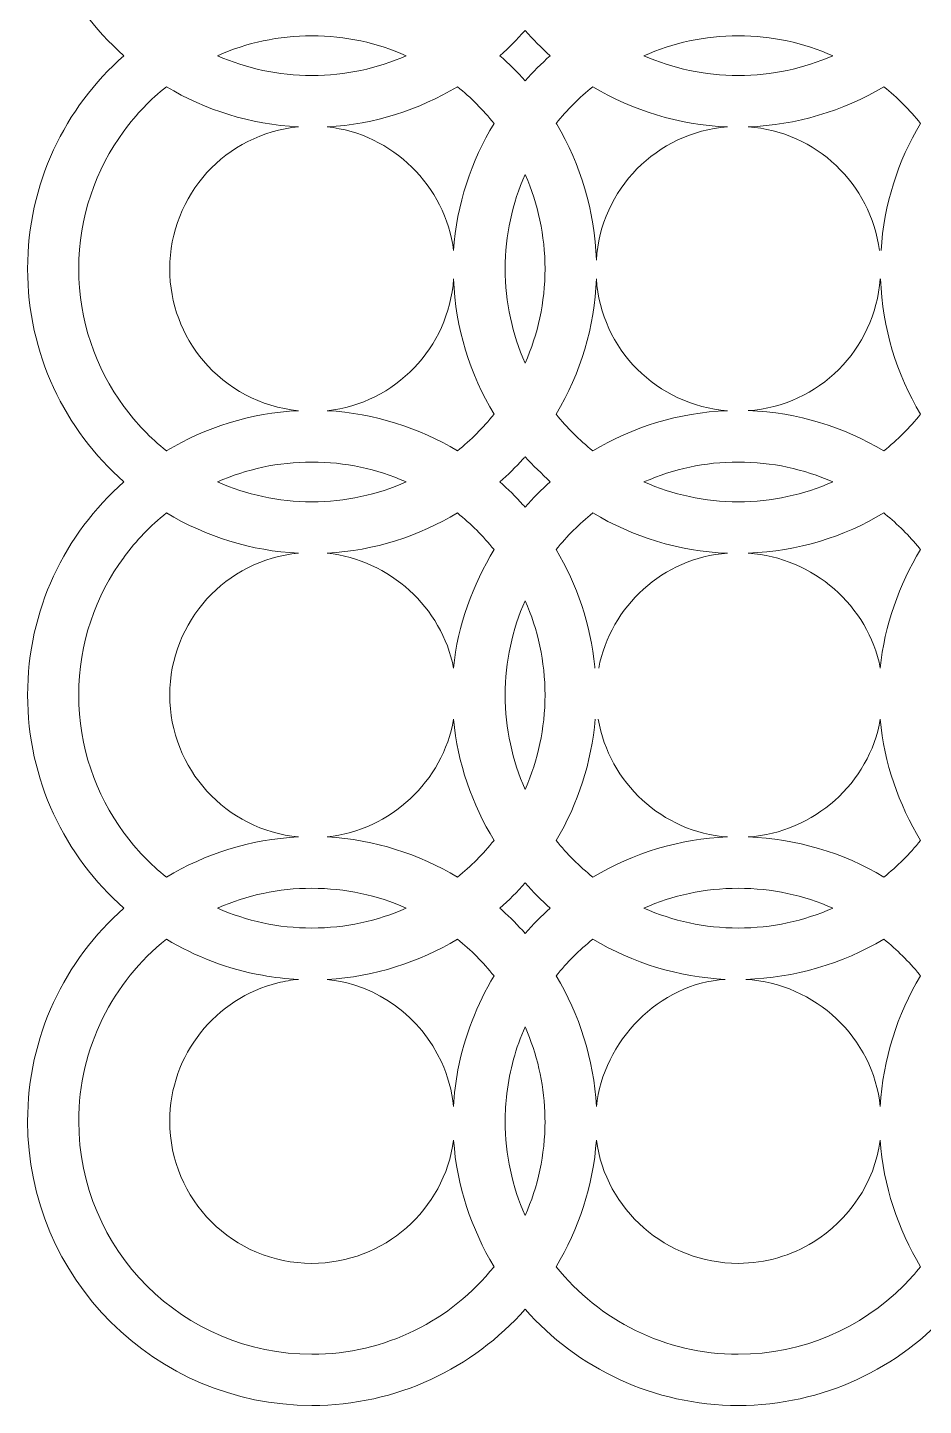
# Model space of a CAD drawing. Header units: centimetres. Extents: x -52 to 52, y -40 to 40.
# Drawn here: x 2.09 to 33.6, y -40 to 8.49 of the extents above; entities that cross this region are included whole.
import ezdxf

# ---------------------------------------------------------------- set-up
doc = ezdxf.new("R2010")
doc.units = ezdxf.units.CM
doc.header["$MEASUREMENT"] = 0
doc.layers.add('layer 1', color=7, linetype='Continuous')

msp = doc.modelspace()

# ---------------------------------------------------------------- linework, layer by layer
at = {"layer": 'layer 1', "color": 177, "lineweight": 9}
for points, knots in [([(5.47965, 7.4999), (5.47965, 7.4999), (5.47954, 7.5), (5.47954, 7.5), (5.47954, 7.5), (5.47954, 7.5), (5.47952, 7.50002), (5.47952, 7.50002), (5.47952, 7.50002), (3.40316, 9.33253), (2.09334, 12.01361), (2.09334, 15), (2.09334, 15), (2.09334, 17.98637), (3.40314, 20.66749), (5.4795, 22.50002), (5.4795, 22.50002), (5.4795, 22.50002), (5.4795, 22.50002), (5.4795, 22.50002), (5.4795, 22.50002), (3.40314, 24.33252), (2.09334, 27.01362), (2.09334, 30), (2.09334, 30), (2.09334, 35.52191), (6.57141, 40), (12.09334, 40), (12.09334, 40), (15.0798, 40), (17.7608, 38.69022), (19.59331, 36.61379), (19.59331, 36.61379), (21.42583, 38.69018), (24.10693, 40), (27.09334, 40), (27.09334, 40), (30.07974, 40), (32.7608, 38.69015), (34.59331, 36.61378), (34.59331, 36.61378), (36.42584, 38.69017), (39.10694, 40), (42.09334, 40), (42.09334, 40), (47.61527, 40), (52.09334, 35.52191), (52.09334, 30), (52.09334, 30), (52.09334, 27.0136), (50.78342, 24.33263), (48.70705, 22.50011), (48.70705, 22.50011), (50.78348, 20.66758), (52.09334, 17.98644), (52.09334, 15), (52.09334, 15), (52.09334, 12.0136), (50.78351, 9.33253), (48.70713, 7.50002), (48.70713, 7.50002), (50.78353, 5.66749), (52.09334, 2.98639), (52.09334, 0), (52.09334, 0), (52.09334, -2.98645), (50.78357, -5.66906), (48.70713, -7.50157), (48.70713, -7.50157), (50.78352, -9.3341), (52.09334, -12.0136), (52.09334, -15), (52.09334, -15), (52.09334, -17.98639), (50.78349, -20.66746), (48.70712, -22.49997), (48.70712, -22.49997), (50.78351, -24.33252), (52.09334, -27.01361), (52.09334, -30), (52.09334, -30), (52.09334, -35.52191), (47.61527, -40), (42.09334, -40), (42.09334, -40), (39.10693, -40), (36.42582, -38.69018), (34.5933, -36.61379), (34.5933, -36.61379), (32.76079, -38.69023), (30.0798, -40), (27.09334, -40), (27.09334, -40), (24.10693, -40), (21.42586, -38.69019), (19.59334, -36.6138), (19.59334, -36.6138), (17.76082, -38.69017), (15.07973, -40), (12.09334, -40), (12.09334, -40), (6.57141, -40), (2.09334, -35.52191), (2.09334, -30), (2.09334, -30), (2.09334, -27.01361), (3.40317, -24.33253), (5.47954, -22.50001), (5.47954, -22.50001), (5.47954, -22.50001), (5.47951, -22.49998), (5.47951, -22.49998), (5.47951, -22.49998), (3.40316, -20.66748), (2.09334, -17.98638), (2.09334, -15), (2.09334, -15), (2.09334, -12.01362), (3.40315, -9.3325), (5.47951, -7.49998), (5.47951, -7.49998), (5.47951, -7.49998), (5.47954, -7.49995), (5.47954, -7.49995)], [0, 0, 0, 0, 0.03125, 0.03125, 0.03125, 0.03125, 0.0625, 0.0625, 0.0625, 0.0625, 0.09375, 0.09375, 0.09375, 0.09375, 0.125, 0.125, 0.125, 0.125, 0.15625, 0.15625, 0.15625, 0.15625, 0.1875, 0.1875, 0.1875, 0.1875, 0.21875, 0.21875, 0.21875, 0.21875, 0.25, 0.25, 0.25, 0.25, 0.28125, 0.28125, 0.28125, 0.28125, 0.3125, 0.3125, 0.3125, 0.3125, 0.34375, 0.34375, 0.34375, 0.34375, 0.375, 0.375, 0.375, 0.375, 0.40625, 0.40625, 0.40625, 0.40625, 0.4375, 0.4375, 0.4375, 0.4375, 0.46875, 0.46875, 0.46875, 0.46875, 0.5, 0.5, 0.5, 0.5, 0.53125, 0.53125, 0.53125, 0.53125, 0.5625, 0.5625, 0.5625, 0.5625, 0.59375, 0.59375, 0.59375, 0.59375, 0.625, 0.625, 0.625, 0.625, 0.65625, 0.65625, 0.65625, 0.65625, 0.6875, 0.6875, 0.6875, 0.6875, 0.71875, 0.71875, 0.71875, 0.71875, 0.75, 0.75, 0.75, 0.75, 0.78125, 0.78125, 0.78125, 0.78125, 0.8125, 0.8125, 0.8125, 0.8125, 0.84375, 0.84375, 0.84375, 0.84375, 0.875, 0.875, 0.875, 0.875, 0.90625, 0.90625, 0.90625, 0.90625, 0.9375, 0.9375, 0.9375, 0.9375, 1, 1, 1, 1]), ([(19.5933, 6.61383), (19.86998, 6.92733), (20.16602, 7.22336), (20.4795, 7.50003), (20.4795, 7.50003), (20.4795, 7.50003), (20.4795, 7.50003), (20.4795, 7.50003), (20.4795, 7.50003), (20.16602, 7.77669), (19.86999, 8.07271), (19.59332, 8.3862), (19.59332, 8.3862), (19.59332, 8.3862), (19.59332, 8.3862), (19.59332, 8.3862), (19.59332, 8.3862), (19.29415, 8.04721), (19.04233, 7.79594), (18.70712, 7.50003), (18.70712, 7.50003), (18.70712, 7.50003), (18.70712, 7.50003), (18.70712, 7.50003), (18.70712, 7.50003), (19.02048, 7.2234), (19.31669, 6.92724), (19.5933, 6.61383), (19.5933, 6.61383), (19.5933, 6.61383), (19.59331, 6.61382), (19.59331, 6.61382)], [0, 0, 0, 0, 0.11111111, 0.11111111, 0.11111111, 0.11111111, 0.22222222, 0.22222222, 0.22222222, 0.22222222, 0.33333333, 0.33333333, 0.33333333, 0.33333333, 0.44444444, 0.44444444, 0.44444444, 0.44444444, 0.55555556, 0.55555556, 0.55555556, 0.55555556, 0.66666667, 0.66666667, 0.66666667, 0.66666667, 0.77777778, 0.77777778, 0.77777778, 0.77777778, 1, 1, 1, 1]), ([(8.77375, 7.50003), (9.78866, 7.05003), (10.91186, 6.8), (12.09334, 6.8), (12.09334, 6.8), (13.27481, 6.8), (14.39801, 7.05003), (15.41291, 7.50002), (15.41291, 7.50002), (14.39802, 7.95), (13.27481, 8.2), (12.09334, 8.2), (12.09334, 8.2), (10.92064, 8.2), (9.80535, 7.95367), (8.79639, 7.50998), (8.79639, 7.50998), (8.79639, 7.50998), (8.79638, 7.50998), (8.79638, 7.50998), (8.79638, 7.50998), (8.79638, 7.50998), (8.79637, 7.50998), (8.79637, 7.50998), (8.79637, 7.50998), (8.79637, 7.50998), (8.79636, 7.50998), (8.79636, 7.50998), (8.79636, 7.50998), (8.79636, 7.50998), (8.79635, 7.50998), (8.79635, 7.50998), (8.79635, 7.50998), (8.79635, 7.50998), (8.79634, 7.50998), (8.79634, 7.50998), (8.79634, 7.50998), (8.79634, 7.50998), (8.79633, 7.50998), (8.79633, 7.50998), (8.79633, 7.50998), (8.79633, 7.50998), (8.79632, 7.50998), (8.79632, 7.50998), (8.79632, 7.50998), (8.79632, 7.50998), (8.77375, 7.50003), (8.77375, 7.50003)], [0, 0, 0, 0, 0.07692308, 0.07692308, 0.07692308, 0.07692308, 0.15384615, 0.15384615, 0.15384615, 0.15384615, 0.23076923, 0.23076923, 0.23076923, 0.23076923, 0.30769231, 0.30769231, 0.30769231, 0.30769231, 0.38461538, 0.38461538, 0.38461538, 0.38461538, 0.46153846, 0.46153846, 0.46153846, 0.46153846, 0.53846154, 0.53846154, 0.53846154, 0.53846154, 0.61538462, 0.61538462, 0.61538462, 0.61538462, 0.69230769, 0.69230769, 0.69230769, 0.69230769, 0.76923077, 0.76923077, 0.76923077, 0.76923077, 0.84615385, 0.84615385, 0.84615385, 0.84615385, 1, 1, 1, 1]), ([(30.41292, 7.50002), (29.39804, 7.95001), (28.27481, 8.2), (27.09334, 8.2), (27.09334, 8.2), (25.91186, 8.2), (24.78864, 7.95), (23.77374, 7.50001)], [0, 0, 0, 0, 0.33333333, 0.33333333, 0.33333333, 0.33333333, 1, 1, 1, 1]), ([(5.47953, -7.5), (5.47953, -7.5), (5.47951, -7.49998), (5.47951, -7.49998), (5.47951, -7.49998), (3.40315, -5.66748), (2.09334, -2.98639), (2.09334, 0), (2.09334, 0), (2.09334, 2.98639), (3.40315, 5.6675), (5.47952, 7.50002), (5.47952, 7.50002), (5.47952, 7.50002), (5.47954, 7.50004), (5.47954, 7.50004)], [0, 0, 0, 0, 0.2, 0.2, 0.2, 0.2, 0.4, 0.4, 0.4, 0.4, 0.6, 0.6, 0.6, 0.6, 1, 1, 1, 1]), ([(30.41291, 7.5), (29.39801, 7.05002), (28.2748, 6.8), (27.09334, 6.8), (27.09334, 6.8), (25.91188, 6.8), (24.78867, 7.05), (23.77376, 7.49999)], [0, 0, 0, 0, 0.33333333, 0.33333333, 0.33333333, 0.33333333, 1, 1, 1, 1]), ([(6.97607, -6.40719), (6.41506, -5.9585), (5.91433, -5.43766), (5.48777, -4.85877), (5.48777, -4.85877), (5.48777, -4.85877), (5.48376, -4.85327), (5.48376, -4.85327), (5.48376, -4.85327), (5.48376, -4.85327), (5.48133, -4.84993), (5.48133, -4.84993), (5.48133, -4.84993), (5.48133, -4.84993), (5.48133, -4.84992), (5.48133, -4.84992), (5.48133, -4.84992), (4.48317, -3.49154), (3.89334, -1.81452), (3.89334, 0), (3.89334, 0), (3.89334, 1.81405), (4.4829, 3.49055), (5.48053, 4.84875), (5.48053, 4.84875), (5.48053, 4.84875), (5.48131, 4.84979), (5.48131, 4.84979), (5.48131, 4.84979), (5.48131, 4.84979), (5.48131, 4.8498), (5.48131, 4.8498), (5.48131, 4.8498), (5.48131, 4.8498), (5.48131, 4.84981), (5.48131, 4.84981), (5.48131, 4.84981), (5.48131, 4.84981), (5.48131, 4.84982), (5.48131, 4.84982), (5.48131, 4.84982), (5.48131, 4.84982), (5.48131, 4.84983), (5.48131, 4.84983), (5.48131, 4.84983), (5.48131, 4.84983), (5.48131, 4.84984), (5.48131, 4.84984), (5.48131, 4.84984), (5.48131, 4.84984), (5.48131, 4.84985), (5.48131, 4.84985), (5.48131, 4.84985), (5.48131, 4.84985), (5.48131, 4.84986), (5.48131, 4.84986), (5.48131, 4.84986), (5.48131, 4.84986), (5.48131, 4.84987), (5.48131, 4.84987), (5.48131, 4.84987), (5.48131, 4.84987), (5.48131, 4.84988), (5.48131, 4.84988), (5.48131, 4.84988), (5.48131, 4.84988), (5.48787, 4.85876), (5.48787, 4.85876), (5.48787, 4.85876), (5.91446, 5.43767), (6.41516, 5.95863), (6.97621, 6.40733)], [0, 0, 0, 0, 0.05263158, 0.05263158, 0.05263158, 0.05263158, 0.10526316, 0.10526316, 0.10526316, 0.10526316, 0.15789474, 0.15789474, 0.15789474, 0.15789474, 0.21052632, 0.21052632, 0.21052632, 0.21052632, 0.26315789, 0.26315789, 0.26315789, 0.26315789, 0.31578947, 0.31578947, 0.31578947, 0.31578947, 0.36842105, 0.36842105, 0.36842105, 0.36842105, 0.42105263, 0.42105263, 0.42105263, 0.42105263, 0.47368421, 0.47368421, 0.47368421, 0.47368421, 0.52631579, 0.52631579, 0.52631579, 0.52631579, 0.57894737, 0.57894737, 0.57894737, 0.57894737, 0.63157895, 0.63157895, 0.63157895, 0.63157895, 0.68421053, 0.68421053, 0.68421053, 0.68421053, 0.73684211, 0.73684211, 0.73684211, 0.73684211, 0.78947368, 0.78947368, 0.78947368, 0.78947368, 0.84210526, 0.84210526, 0.84210526, 0.84210526, 0.89473684, 0.89473684, 0.89473684, 0.89473684, 1, 1, 1, 1]), ([(6.97608, -6.40716), (6.97608, -6.40716), (6.98607, -6.40125), (6.98607, -6.40125), (6.98607, -6.40125), (6.98607, -6.40125), (6.98608, -6.40125), (6.98608, -6.40125), (6.98608, -6.40125), (6.98608, -6.40125), (6.98925, -6.39937), (6.98925, -6.39937), (6.98925, -6.39937), (8.3562, -5.58623), (9.93332, -5.07145), (11.61946, -4.99276), (11.61946, -4.99276), (10.28212, -4.86697), (9.09802, -4.20992), (8.27659, -3.23616), (8.27659, -3.23616), (7.53863, -2.36135), (7.09334, -1.23095), (7.09334, 0), (7.09334, 0), (7.09334, 2.60113), (9.08067, 4.75691), (11.61945, 4.99571), (11.61945, 4.99571), (9.92796, 5.07465), (8.34615, 5.58941), (6.97621, 6.40712), (6.97621, 6.40712), (6.97621, 6.40712), (6.97611, 6.40718), (6.97611, 6.40718)], [0, 0, 0, 0, 0.1, 0.1, 0.1, 0.1, 0.2, 0.2, 0.2, 0.2, 0.3, 0.3, 0.3, 0.3, 0.4, 0.4, 0.4, 0.4, 0.5, 0.5, 0.5, 0.5, 0.6, 0.6, 0.6, 0.6, 0.7, 0.7, 0.7, 0.7, 0.8, 0.8, 0.8, 0.8, 1, 1, 1, 1]), ([(18.50053, 5.11728), (18.50053, 5.11728), (18.50051, 5.11731), (18.50051, 5.11731), (18.50051, 5.11731), (18.11964, 5.59352), (17.68681, 6.02639), (17.2106, 6.40724), (17.2106, 6.40724), (15.85864, 5.60023), (14.30032, 5.08373), (12.63386, 4.99493), (12.63386, 4.99493), (14.93035, 4.74798), (16.78722, 2.92159), (17.07843, 0.63866), (17.07843, 0.63866), (17.18118, 2.26809), (17.70931, 3.79176), (18.50039, 5.1171), (18.50039, 5.1171), (18.50039, 5.1171), (18.50051, 5.11731), (18.50051, 5.11731)], [0, 0, 0, 0, 0.14285714, 0.14285714, 0.14285714, 0.14285714, 0.28571429, 0.28571429, 0.28571429, 0.28571429, 0.42857143, 0.42857143, 0.42857143, 0.42857143, 0.57142857, 0.57142857, 0.57142857, 0.57142857, 0.71428571, 0.71428571, 0.71428571, 0.71428571, 1, 1, 1, 1]), ([(21.97606, 6.40722), (21.97606, 6.40722), (21.97604, 6.40721), (21.97604, 6.40721), (21.97604, 6.40721), (21.49984, 6.02634), (21.06699, 5.59349), (20.68612, 5.11728), (20.68612, 5.11728), (20.68612, 5.11728), (20.70551, 5.08442), (20.70551, 5.08442), (20.70551, 5.08442), (20.70551, 5.08442), (20.70552, 5.08441), (20.70552, 5.08441), (20.70552, 5.08441), (21.5396, 3.67487), (22.04795, 2.04521), (22.09939, 0.30151), (22.09939, 0.30151), (22.2467, 2.79553), (24.22576, 4.80597), (26.70828, 4.99512), (26.70828, 4.99512), (24.98328, 5.06047), (23.36997, 5.57514), (21.97604, 6.40721), (21.97604, 6.40721), (21.97604, 6.40721), (21.97602, 6.40722), (21.97602, 6.40722)], [0, 0, 0, 0, 0.11111111, 0.11111111, 0.11111111, 0.11111111, 0.22222222, 0.22222222, 0.22222222, 0.22222222, 0.33333333, 0.33333333, 0.33333333, 0.33333333, 0.44444444, 0.44444444, 0.44444444, 0.44444444, 0.55555556, 0.55555556, 0.55555556, 0.55555556, 0.66666667, 0.66666667, 0.66666667, 0.66666667, 0.77777778, 0.77777778, 0.77777778, 0.77777778, 1, 1, 1, 1]), ([(32.05291, 0.63866), (31.75355, 2.98568), (29.83037, 4.83174), (27.44342, 4.995), (27.44342, 4.995), (29.1313, 5.05306), (30.75662, 5.54804), (32.2106, 6.4072), (32.2106, 6.4072), (32.68683, 6.02631), (33.11969, 5.59346), (33.50055, 5.11725), (33.50055, 5.11725), (32.70941, 3.79187), (32.21617, 2.26817), (32.11341, 0.63866)], [0, 0, 0, 0, 0.2, 0.2, 0.2, 0.2, 0.4, 0.4, 0.4, 0.4, 0.6, 0.6, 0.6, 0.6, 1, 1, 1, 1]), ([(19.59332, 3.31963), (19.14334, 2.30471), (18.89334, 1.18148), (18.89334, 0), (18.89334, 0), (18.89334, -1.18147), (19.14334, -2.30469), (19.59332, -3.31958)], [0, 0, 0, 0, 0.33333333, 0.33333333, 0.33333333, 0.33333333, 1, 1, 1, 1]), ([(19.59332, 3.31965), (19.59332, 3.31965), (19.59333, 3.31963), (19.59333, 3.31963), (19.59333, 3.31963), (19.59333, 3.31963), (19.60329, 3.29708), (19.60329, 3.29708), (19.60329, 3.29708), (19.60329, 3.29708), (19.60329, 3.29707), (19.60329, 3.29707), (19.60329, 3.29707), (19.60329, 3.29707), (19.60329, 3.29706), (19.60329, 3.29706), (19.60329, 3.29706), (19.60329, 3.29706), (19.60329, 3.29705), (19.60329, 3.29705), (19.60329, 3.29705), (19.60329, 3.29705), (19.60329, 3.29704), (19.60329, 3.29704), (19.60329, 3.29704), (19.60329, 3.29704), (19.60329, 3.29703), (19.60329, 3.29703), (19.60329, 3.29703), (19.60329, 3.29703), (19.60329, 3.29702), (19.60329, 3.29702), (19.60329, 3.29702), (19.60329, 3.29702), (19.60329, 3.29701), (19.60329, 3.29701), (19.60329, 3.29701), (19.60329, 3.29701), (19.60329, 3.297), (19.60329, 3.297), (19.60329, 3.297), (19.60329, 3.297), (19.60329, 3.29699), (19.60329, 3.29699), (19.60329, 3.29699), (20.04701, 2.288), (20.29334, 1.17271), (20.29334, 0), (20.29334, 0), (20.29334, -1.18147), (20.04333, -2.30467), (19.59335, -3.31956)], [0, 0, 0, 0, 0.07142857, 0.07142857, 0.07142857, 0.07142857, 0.14285714, 0.14285714, 0.14285714, 0.14285714, 0.21428571, 0.21428571, 0.21428571, 0.21428571, 0.28571429, 0.28571429, 0.28571429, 0.28571429, 0.35714286, 0.35714286, 0.35714286, 0.35714286, 0.42857143, 0.42857143, 0.42857143, 0.42857143, 0.5, 0.5, 0.5, 0.5, 0.57142857, 0.57142857, 0.57142857, 0.57142857, 0.64285714, 0.64285714, 0.64285714, 0.64285714, 0.71428571, 0.71428571, 0.71428571, 0.71428571, 0.78571429, 0.78571429, 0.78571429, 0.78571429, 0.85714286, 0.85714286, 0.85714286, 0.85714286, 1, 1, 1, 1]), ([(12.63385, -4.9932), (15.02342, -4.73622), (16.90751, -2.77292), (17.07875, -0.35872), (17.07875, -0.35872), (17.13996, -2.09366), (17.66427, -3.71624), (18.50055, -5.11723), (18.50055, -5.11723), (18.11968, -5.59344), (17.68682, -6.02629), (17.21059, -6.40717), (17.21059, -6.40717), (15.85865, -5.60017), (14.30031, -5.082), (12.63385, -4.9932)], [0, 0, 0, 0, 0.2, 0.2, 0.2, 0.2, 0.4, 0.4, 0.4, 0.4, 0.6, 0.6, 0.6, 0.6, 1, 1, 1, 1]), ([(20.68612, -5.11728), (20.68612, -5.11728), (20.68613, -5.11726), (20.68613, -5.11726), (20.68613, -5.11726), (20.68613, -5.11726), (20.68614, -5.11724), (20.68614, -5.11724), (20.68614, -5.11724), (21.54822, -3.67302), (22.04112, -2.03405), (22.0996, -0.35389), (22.0996, -0.35389), (22.26114, -2.83338), (24.23585, -4.80463), (26.70827, -4.99303), (26.70827, -4.99303), (24.98325, -5.05838), (23.36996, -5.57514), (21.97606, -6.40718), (21.97606, -6.40718), (21.97606, -6.40718), (21.97605, -6.40718), (21.97605, -6.40718)], [0, 0, 0, 0, 0.14285714, 0.14285714, 0.14285714, 0.14285714, 0.28571429, 0.28571429, 0.28571429, 0.28571429, 0.42857143, 0.42857143, 0.42857143, 0.42857143, 0.57142857, 0.57142857, 0.57142857, 0.57142857, 0.71428571, 0.71428571, 0.71428571, 0.71428571, 1, 1, 1, 1]), ([(32.08065, -0.35872), (31.90492, -2.83655), (29.9228, -4.82022), (27.44386, -4.99201), (27.44386, -4.99201), (29.18186, -5.05192), (30.8074, -5.5696), (32.21058, -6.40717), (32.21058, -6.40717), (32.68685, -6.02625), (33.11964, -5.59348), (33.50051, -5.11723), (33.50051, -5.11723), (32.66425, -3.71625), (32.16085, -2.09365), (32.09965, -0.35872)], [0, 0, 0, 0, 0.2, 0.2, 0.2, 0.2, 0.4, 0.4, 0.4, 0.4, 0.6, 0.6, 0.6, 0.6, 1, 1, 1, 1]), ([(20.68611, -5.11724), (20.68611, -5.11724), (20.68613, -5.11726), (20.68613, -5.11726), (20.68613, -5.11726), (20.68613, -5.11726), (20.68614, -5.11728), (20.68614, -5.11728), (20.68614, -5.11728), (21.067, -5.59348), (21.49986, -6.02631), (21.97604, -6.40717), (21.97604, -6.40717), (21.97604, -6.40717), (21.97605, -6.40718), (21.97605, -6.40718), (21.97605, -6.40718), (21.97605, -6.40718), (21.97609, -6.40721), (21.97609, -6.40721)], [0, 0, 0, 0, 0.16666667, 0.16666667, 0.16666667, 0.16666667, 0.33333333, 0.33333333, 0.33333333, 0.33333333, 0.5, 0.5, 0.5, 0.5, 0.66666667, 0.66666667, 0.66666667, 0.66666667, 1, 1, 1, 1]), ([(18.70713, -7.49997), (18.99239, -7.75172), (19.26322, -8.01955), (19.51813, -8.30193), (19.51813, -8.30193), (19.54335, -8.32987), (19.5684, -8.35794), (19.59331, -8.38616), (19.59331, -8.38616), (19.59331, -8.38616), (19.59331, -8.38616), (19.59331, -8.38616), (19.59331, -8.38616), (19.87076, -8.07306), (20.16581, -7.77685), (20.4795, -7.5), (20.4795, -7.5), (20.18424, -7.20474), (19.86941, -6.92789), (19.59332, -6.6138), (19.59332, -6.6138), (19.59332, -6.6138), (19.59331, -6.61381), (19.59331, -6.61381), (19.59331, -6.61381), (19.56853, -6.64189), (19.54361, -6.66985), (19.51852, -6.69765), (19.51852, -6.69765), (19.51852, -6.69765), (19.51851, -6.69766), (19.51851, -6.69766), (19.51851, -6.69766), (19.51851, -6.69766), (19.5185, -6.69767), (19.5185, -6.69767), (19.5185, -6.69767), (19.5185, -6.69767), (19.51849, -6.69768), (19.51849, -6.69768), (19.51849, -6.69768), (19.51849, -6.69768), (19.51848, -6.69769), (19.51848, -6.69769), (19.51848, -6.69769), (19.51848, -6.69769), (19.51847, -6.6977), (19.51847, -6.6977), (19.51847, -6.6977), (19.51847, -6.6977), (19.51846, -6.69771), (19.51846, -6.69771), (19.51846, -6.69771), (19.51846, -6.69771), (19.51845, -6.69772), (19.51845, -6.69772), (19.51845, -6.69772), (19.51845, -6.69772), (19.51844, -6.69773), (19.51844, -6.69773), (19.51844, -6.69773), (19.26343, -6.98025), (18.99254, -7.24808), (18.70713, -7.49997)], [0, 0, 0, 0, 0.05882353, 0.05882353, 0.05882353, 0.05882353, 0.11764706, 0.11764706, 0.11764706, 0.11764706, 0.17647059, 0.17647059, 0.17647059, 0.17647059, 0.23529412, 0.23529412, 0.23529412, 0.23529412, 0.29411765, 0.29411765, 0.29411765, 0.29411765, 0.35294118, 0.35294118, 0.35294118, 0.35294118, 0.41176471, 0.41176471, 0.41176471, 0.41176471, 0.47058824, 0.47058824, 0.47058824, 0.47058824, 0.52941176, 0.52941176, 0.52941176, 0.52941176, 0.58823529, 0.58823529, 0.58823529, 0.58823529, 0.64705882, 0.64705882, 0.64705882, 0.64705882, 0.70588235, 0.70588235, 0.70588235, 0.70588235, 0.76470588, 0.76470588, 0.76470588, 0.76470588, 0.82352941, 0.82352941, 0.82352941, 0.82352941, 0.88235294, 0.88235294, 0.88235294, 0.88235294, 1, 1, 1, 1]), ([(15.41292, -7.49998), (15.41292, -7.49998), (15.41291, -7.49998), (15.41291, -7.49998), (15.41291, -7.49998), (15.41291, -7.49998), (15.4129, -7.49997), (15.4129, -7.49997), (15.4129, -7.49997), (15.4129, -7.49997), (15.39034, -7.49001), (15.39034, -7.49001), (15.39034, -7.49001), (15.39034, -7.49001), (15.39033, -7.49001), (15.39033, -7.49001), (15.39033, -7.49001), (15.39033, -7.49001), (15.39032, -7.49001), (15.39032, -7.49001), (15.39032, -7.49001), (15.39032, -7.49001), (15.39031, -7.49001), (15.39031, -7.49001), (15.39031, -7.49001), (15.39031, -7.49001), (15.3903, -7.49001), (15.3903, -7.49001), (15.3903, -7.49001), (15.3903, -7.49001), (15.39029, -7.49001), (15.39029, -7.49001), (15.39029, -7.49001), (15.39029, -7.49001), (15.39028, -7.49001), (15.39028, -7.49001), (15.39028, -7.49001), (15.39028, -7.49001), (15.39027, -7.49001), (15.39027, -7.49001), (15.39027, -7.49001), (15.39027, -7.49001), (15.39026, -7.49001), (15.39026, -7.49001), (15.39026, -7.49001), (15.39026, -7.49001), (15.39025, -7.49001), (15.39025, -7.49001), (15.39025, -7.49001), (14.38132, -7.04634), (13.26602, -6.8), (12.09334, -6.8), (12.09334, -6.8), (10.91187, -6.8), (9.78865, -7.05), (8.77375, -7.49998)], [0, 0, 0, 0, 0.06666667, 0.06666667, 0.06666667, 0.06666667, 0.13333333, 0.13333333, 0.13333333, 0.13333333, 0.2, 0.2, 0.2, 0.2, 0.26666667, 0.26666667, 0.26666667, 0.26666667, 0.33333333, 0.33333333, 0.33333333, 0.33333333, 0.4, 0.4, 0.4, 0.4, 0.46666667, 0.46666667, 0.46666667, 0.46666667, 0.53333333, 0.53333333, 0.53333333, 0.53333333, 0.6, 0.6, 0.6, 0.6, 0.66666667, 0.66666667, 0.66666667, 0.66666667, 0.73333333, 0.73333333, 0.73333333, 0.73333333, 0.8, 0.8, 0.8, 0.8, 0.86666667, 0.86666667, 0.86666667, 0.86666667, 1, 1, 1, 1]), ([(23.77375, -7.49998), (23.77375, -7.49998), (23.7964, -7.49001), (23.7964, -7.49001), (23.7964, -7.49001), (23.7964, -7.49001), (23.79641, -7.49001), (23.79641, -7.49001), (23.79641, -7.49001), (23.79641, -7.49001), (23.79642, -7.49001), (23.79642, -7.49001), (23.79642, -7.49001), (24.80537, -7.04634), (25.92066, -6.8), (27.09334, -6.8), (27.09334, -6.8), (28.27481, -6.8), (29.39803, -7.05), (30.41292, -7.49998)], [0, 0, 0, 0, 0.16666667, 0.16666667, 0.16666667, 0.16666667, 0.33333333, 0.33333333, 0.33333333, 0.33333333, 0.5, 0.5, 0.5, 0.5, 0.66666667, 0.66666667, 0.66666667, 0.66666667, 1, 1, 1, 1]), ([(15.41292, -7.49997), (15.41292, -7.49997), (15.41291, -7.49998), (15.41291, -7.49998), (15.41291, -7.49998), (14.39801, -7.94997), (13.27481, -8.2), (12.09334, -8.2), (12.09334, -8.2), (10.91186, -8.2), (9.78866, -7.94998), (8.77374, -7.49999)], [0, 0, 0, 0, 0.25, 0.25, 0.25, 0.25, 0.5, 0.5, 0.5, 0.5, 1, 1, 1, 1]), ([(23.77377, -7.50001), (24.78869, -7.94999), (25.91189, -8.2), (27.09334, -8.2), (27.09334, -8.2), (28.27481, -8.2), (29.39801, -7.94998), (30.41291, -7.49999)], [0, 0, 0, 0, 0.33333333, 0.33333333, 0.33333333, 0.33333333, 1, 1, 1, 1]), ([(6.97608, -21.40721), (6.41547, -20.95885), (5.91511, -20.4384), (5.48875, -19.86001), (5.48875, -19.86001), (5.48875, -19.86001), (5.48131, -19.84992), (5.48131, -19.84992), (5.48131, -19.84992), (4.48316, -18.49153), (3.89334, -16.81452), (3.89334, -15), (3.89334, -15), (3.89334, -13.18291), (4.4848, -11.50373), (5.48552, -10.14432), (5.48552, -10.14432), (5.48552, -10.14432), (5.48778, -10.14122), (5.48778, -10.14122), (5.48778, -10.14122), (5.91433, -9.56234), (6.41506, -9.04145), (6.97607, -8.59277), (6.97607, -8.59277), (8.38589, -9.43161), (9.97782, -9.93061), (11.61946, -10.00722), (11.61946, -10.00722), (9.08067, -10.24601), (7.09334, -12.39887), (7.09334, -15), (7.09334, -15), (7.09334, -17.60113), (9.08067, -19.75613), (11.61946, -19.99492), (11.61946, -19.99492), (9.92791, -20.07386), (8.34604, -20.5894), (6.97608, -21.40715), (6.97608, -21.40715), (6.97608, -21.40715), (6.97604, -21.40717), (6.97604, -21.40717)], [0, 0, 0, 0, 0.08333333, 0.08333333, 0.08333333, 0.08333333, 0.16666667, 0.16666667, 0.16666667, 0.16666667, 0.25, 0.25, 0.25, 0.25, 0.33333333, 0.33333333, 0.33333333, 0.33333333, 0.41666667, 0.41666667, 0.41666667, 0.41666667, 0.5, 0.5, 0.5, 0.5, 0.58333333, 0.58333333, 0.58333333, 0.58333333, 0.66666667, 0.66666667, 0.66666667, 0.66666667, 0.75, 0.75, 0.75, 0.75, 0.83333333, 0.83333333, 0.83333333, 0.83333333, 1, 1, 1, 1]), ([(12.63386, -10.00648), (14.82529, -10.24214), (16.66654, -11.91677), (17.07672, -14.05121), (17.07672, -14.05121), (17.21917, -12.5385), (17.75979, -11.12366), (18.50052, -9.88271), (18.50052, -9.88271), (18.11965, -9.4065), (17.6868, -8.97364), (17.21059, -8.59278), (17.21059, -8.59278), (15.85863, -9.39979), (14.30031, -9.91768), (12.63386, -10.00648)], [0, 0, 0, 0, 0.2, 0.2, 0.2, 0.2, 0.4, 0.4, 0.4, 0.4, 0.6, 0.6, 0.6, 0.6, 1, 1, 1, 1]), ([(22.18327, -14.05121), (22.6031, -11.86649), (24.44535, -10.17974), (26.70828, -10.00731), (26.70828, -10.00731), (24.98331, -9.94196), (23.37011, -9.42473), (21.97619, -8.59269), (21.97619, -8.59269), (21.49994, -8.97358), (21.06702, -9.40646), (20.68612, -9.88272), (20.68612, -9.88272), (21.41981, -11.11186), (21.89723, -12.51163), (22.04467, -14.00806), (22.04467, -14.00806), (22.04608, -14.02245), (22.04752, -14.03681), (22.04888, -14.05121)], [0, 0, 0, 0, 0.16666667, 0.16666667, 0.16666667, 0.16666667, 0.33333333, 0.33333333, 0.33333333, 0.33333333, 0.5, 0.5, 0.5, 0.5, 0.66666667, 0.66666667, 0.66666667, 0.66666667, 1, 1, 1, 1]), ([(33.50052, -9.8827), (32.75978, -11.12365), (32.2292, -12.53849), (32.08676, -14.05121), (32.08676, -14.05121), (31.6648, -11.85542), (29.72515, -10.16407), (27.44386, -10.00619), (27.44386, -10.00619), (29.18186, -9.94627), (30.80744, -9.43038), (32.21062, -8.5928)], [0, 0, 0, 0, 0.25, 0.25, 0.25, 0.25, 0.5, 0.5, 0.5, 0.5, 1, 1, 1, 1]), ([(32.21062, -8.59278), (32.22743, -8.60623), (32.24416, -8.61977), (32.26086, -8.63334), (32.26086, -8.63334), (32.26086, -8.63334), (32.26087, -8.63335), (32.26087, -8.63335), (32.26087, -8.63335), (32.26087, -8.63335), (32.26089, -8.63336), (32.26089, -8.63336), (32.26089, -8.63336), (32.70088, -8.99097), (33.10315, -9.39321), (33.46066, -9.83322), (33.46066, -9.83322), (33.47402, -9.84966), (33.4873, -9.86615), (33.50053, -9.8827), (33.50053, -9.8827), (33.50053, -9.8827), (33.50056, -9.88274), (33.50056, -9.88274)], [0, 0, 0, 0, 0.14285714, 0.14285714, 0.14285714, 0.14285714, 0.28571429, 0.28571429, 0.28571429, 0.28571429, 0.42857143, 0.42857143, 0.42857143, 0.42857143, 0.57142857, 0.57142857, 0.57142857, 0.57142857, 0.71428571, 0.71428571, 0.71428571, 0.71428571, 1, 1, 1, 1]), ([(19.59333, -18.31957), (19.14335, -17.30468), (18.89334, -16.18147), (18.89334, -15), (18.89334, -15), (18.89334, -13.81852), (19.14334, -12.6953), (19.59333, -11.68039)], [0, 0, 0, 0, 0.33333333, 0.33333333, 0.33333333, 0.33333333, 1, 1, 1, 1]), ([(19.59334, -18.31956), (19.59334, -18.31956), (19.6033, -18.29703), (19.6033, -18.29703), (19.6033, -18.29703), (19.6033, -18.29703), (19.6033, -18.29702), (19.6033, -18.29702), (19.6033, -18.29702), (19.6033, -18.29702), (19.6033, -18.29701), (19.6033, -18.29701), (19.6033, -18.29701), (19.6033, -18.29701), (19.60331, -18.297), (19.60331, -18.297), (19.60331, -18.297), (19.60331, -18.297), (19.60331, -18.29699), (19.60331, -18.29699), (19.60331, -18.29699), (19.60331, -18.29699), (19.60331, -18.29698), (19.60331, -18.29698), (19.60331, -18.29698), (19.60331, -18.29698), (19.60331, -18.29697), (19.60331, -18.29697), (19.60331, -18.29697), (19.60331, -18.29697), (19.60331, -18.29696), (19.60331, -18.29696), (19.60331, -18.29696), (19.60331, -18.29696), (19.60331, -18.29695), (19.60331, -18.29695), (19.60331, -18.29695), (19.60331, -18.29695), (19.60331, -18.29694), (19.60331, -18.29694), (19.60331, -18.29694), (19.60331, -18.29694), (19.60331, -18.29693), (19.60331, -18.29693), (19.60331, -18.29693), (19.60331, -18.29693), (19.60331, -18.29692), (19.60331, -18.29692), (19.60331, -18.29692), (20.04701, -17.28797), (20.29334, -16.17269), (20.29334, -15), (20.29334, -15), (20.29334, -13.81853), (20.04334, -12.69531), (19.59334, -11.6804)], [0, 0, 0, 0, 0.06666667, 0.06666667, 0.06666667, 0.06666667, 0.13333333, 0.13333333, 0.13333333, 0.13333333, 0.2, 0.2, 0.2, 0.2, 0.26666667, 0.26666667, 0.26666667, 0.26666667, 0.33333333, 0.33333333, 0.33333333, 0.33333333, 0.4, 0.4, 0.4, 0.4, 0.46666667, 0.46666667, 0.46666667, 0.46666667, 0.53333333, 0.53333333, 0.53333333, 0.53333333, 0.6, 0.6, 0.6, 0.6, 0.66666667, 0.66666667, 0.66666667, 0.66666667, 0.73333333, 0.73333333, 0.73333333, 0.73333333, 0.8, 0.8, 0.8, 0.8, 0.86666667, 0.86666667, 0.86666667, 0.86666667, 1, 1, 1, 1]), ([(12.63386, -19.99497), (14.30031, -20.08377), (15.85865, -20.60018), (17.21059, -21.40718), (17.21059, -21.40718), (17.68682, -21.02631), (18.11969, -20.59345), (18.50055, -20.11723), (18.50055, -20.11723), (17.74447, -18.85057), (17.20916, -17.40278), (17.07807, -15.85458), (17.07807, -15.85458), (16.70247, -18.03447), (14.85741, -19.75586), (12.63386, -19.99497)], [0, 0, 0, 0, 0.2, 0.2, 0.2, 0.2, 0.4, 0.4, 0.4, 0.4, 0.6, 0.6, 0.6, 0.6, 1, 1, 1, 1]), ([(22.16611, -15.85458), (22.55041, -18.08506), (24.41295, -19.82028), (26.70828, -19.99519), (26.70828, -19.99519), (25.03301, -20.05865), (23.41773, -20.55507), (21.97606, -21.40718), (21.97606, -21.40718), (21.49986, -21.02632), (21.067, -20.59346), (20.68613, -20.11726), (20.68613, -20.11726), (20.68613, -20.11726), (20.68613, -20.11726), (20.68613, -20.11726), (20.68613, -20.11726), (21.45974, -18.82151), (21.92995, -17.35846), (22.0573, -15.85459)], [0, 0, 0, 0, 0.16666667, 0.16666667, 0.16666667, 0.16666667, 0.33333333, 0.33333333, 0.33333333, 0.33333333, 0.5, 0.5, 0.5, 0.5, 0.66666667, 0.66666667, 0.66666667, 0.66666667, 1, 1, 1, 1]), ([(27.44394, -19.99525), (29.75854, -19.8365), (31.69939, -18.09731), (32.08578, -15.85458), (32.08578, -15.85458), (32.21688, -17.40277), (32.74444, -18.85059), (33.50051, -20.11724), (33.50051, -20.11724), (33.1196, -20.5935), (32.68672, -21.02641), (32.21047, -21.40729), (32.21047, -21.40729), (30.79152, -20.53796), (29.10436, -20.05268), (27.44394, -19.99525)], [0, 0, 0, 0, 0.2, 0.2, 0.2, 0.2, 0.4, 0.4, 0.4, 0.4, 0.6, 0.6, 0.6, 0.6, 1, 1, 1, 1]), ([(8.77373, -22.49998), (8.77373, -22.49998), (8.79633, -22.49001), (8.79633, -22.49001), (8.79633, -22.49001), (8.79633, -22.49001), (8.79634, -22.49001), (8.79634, -22.49001), (8.79634, -22.49001), (8.79634, -22.49001), (8.79635, -22.49001), (8.79635, -22.49001), (8.79635, -22.49001), (8.79635, -22.49001), (8.79636, -22.49001), (8.79636, -22.49001), (8.79636, -22.49001), (8.79636, -22.49001), (8.79637, -22.49001), (8.79637, -22.49001), (8.79637, -22.49001), (8.79637, -22.49001), (8.79638, -22.49001), (8.79638, -22.49001), (8.79638, -22.49001), (8.79638, -22.49001), (8.79639, -22.49001), (8.79639, -22.49001), (8.79639, -22.49001), (8.79639, -22.49001), (8.7964, -22.49001), (8.7964, -22.49001), (8.7964, -22.49001), (8.7964, -22.49001), (8.79641, -22.49001), (8.79641, -22.49001), (8.79641, -22.49001), (8.79641, -22.49001), (8.79642, -22.49001), (8.79642, -22.49001), (8.79642, -22.49001), (9.80538, -22.04633), (10.92065, -21.8), (12.09334, -21.8), (12.09334, -21.8), (13.27481, -21.8), (14.39804, -22.05), (15.41292, -22.49998)], [0, 0, 0, 0, 0.07692308, 0.07692308, 0.07692308, 0.07692308, 0.15384615, 0.15384615, 0.15384615, 0.15384615, 0.23076923, 0.23076923, 0.23076923, 0.23076923, 0.30769231, 0.30769231, 0.30769231, 0.30769231, 0.38461538, 0.38461538, 0.38461538, 0.38461538, 0.46153846, 0.46153846, 0.46153846, 0.46153846, 0.53846154, 0.53846154, 0.53846154, 0.53846154, 0.61538462, 0.61538462, 0.61538462, 0.61538462, 0.69230769, 0.69230769, 0.69230769, 0.69230769, 0.76923077, 0.76923077, 0.76923077, 0.76923077, 0.84615385, 0.84615385, 0.84615385, 0.84615385, 1, 1, 1, 1]), ([(19.59333, -23.38617), (19.87, -23.07268), (20.16602, -22.77666), (20.4795, -22.49999), (20.4795, -22.49999), (20.16602, -22.22332), (19.86999, -21.92729), (19.59332, -21.61381), (19.59332, -21.61381), (19.59332, -21.61381), (19.59332, -21.61381), (19.59332, -21.61381), (19.59332, -21.61381), (19.31669, -21.92727), (19.02041, -22.22329), (18.70713, -22.49997), (18.70713, -22.49997), (18.70713, -22.49997), (18.70714, -22.49998), (18.70714, -22.49998), (18.70714, -22.49998), (18.73568, -22.52517), (18.76408, -22.55052), (18.79233, -22.57603), (18.79233, -22.57603), (18.79233, -22.57603), (18.79235, -22.57604), (18.79235, -22.57604), (18.79235, -22.57604), (19.07439, -22.83072), (19.34184, -23.10122), (19.59332, -23.38616), (19.59332, -23.38616), (19.59332, -23.38616), (19.59333, -23.38617), (19.59333, -23.38617)], [0, 0, 0, 0, 0.1, 0.1, 0.1, 0.1, 0.2, 0.2, 0.2, 0.2, 0.3, 0.3, 0.3, 0.3, 0.4, 0.4, 0.4, 0.4, 0.5, 0.5, 0.5, 0.5, 0.6, 0.6, 0.6, 0.6, 0.7, 0.7, 0.7, 0.7, 0.8, 0.8, 0.8, 0.8, 1, 1, 1, 1]), ([(23.77378, -22.5), (24.78868, -22.94999), (25.91189, -23.2), (27.09334, -23.2), (27.09334, -23.2), (28.2748, -23.2), (29.39802, -22.94997), (30.41292, -22.49998), (30.41292, -22.49998), (29.39803, -22.05), (28.27481, -21.8), (27.09334, -21.8), (27.09334, -21.8), (25.91188, -21.8), (24.78866, -22.04999), (23.77377, -22.49997)], [0, 0, 0, 0, 0.2, 0.2, 0.2, 0.2, 0.4, 0.4, 0.4, 0.4, 0.6, 0.6, 0.6, 0.6, 1, 1, 1, 1]), ([(8.77376, -22.50001), (9.78866, -22.95), (10.91187, -23.2), (12.09334, -23.2), (12.09334, -23.2), (13.27481, -23.2), (14.39801, -22.94999), (15.41291, -22.5)], [0, 0, 0, 0, 0.33333333, 0.33333333, 0.33333333, 0.33333333, 1, 1, 1, 1]), ([(6.9761, -23.59281), (5.09706, -25.09556), (3.89334, -27.40742), (3.89334, -30), (3.89334, -30), (3.89334, -34.52797), (7.56536, -38.2), (12.09334, -38.2), (12.09334, -38.2), (14.68587, -38.2), (16.9978, -36.99622), (18.50055, -35.11722), (18.50055, -35.11722), (17.7129, -33.79771), (17.18519, -32.28163), (17.07944, -30.66025), (17.07944, -30.66025), (16.7562, -33.10925), (14.63047, -35), (12.09334, -35), (12.09334, -35), (9.33237, -35), (7.09334, -32.76096), (7.09334, -30), (7.09334, -30), (7.09334, -27.65005), (8.71546, -25.66468), (10.90077, -25.12703), (10.90077, -25.12703), (11.13436, -25.06956), (11.37429, -25.02842), (11.61946, -25.00536), (11.61946, -25.00536), (11.19097, -24.98536), (10.76956, -24.9373), (10.35681, -24.86342), (10.35681, -24.86342), (9.14015, -24.64567), (7.99904, -24.20342), (6.9761, -23.59281)], [0, 0, 0, 0, 0.09090909, 0.09090909, 0.09090909, 0.09090909, 0.18181818, 0.18181818, 0.18181818, 0.18181818, 0.27272727, 0.27272727, 0.27272727, 0.27272727, 0.36363636, 0.36363636, 0.36363636, 0.36363636, 0.45454545, 0.45454545, 0.45454545, 0.45454545, 0.54545455, 0.54545455, 0.54545455, 0.54545455, 0.63636364, 0.63636364, 0.63636364, 0.63636364, 0.72727273, 0.72727273, 0.72727273, 0.72727273, 0.81818182, 0.81818182, 0.81818182, 0.81818182, 1, 1, 1, 1]), ([(18.50053, -24.88273), (17.90135, -25.88652), (17.4574, -27.00412), (17.23201, -28.19524), (17.23201, -28.19524), (17.15277, -28.61404), (17.10046, -29.04187), (17.07803, -29.4771), (17.07803, -29.4771), (17.02065, -28.92521), (16.87273, -28.39874), (16.64961, -27.913), (16.64961, -27.913), (15.92766, -26.34141), (14.41769, -25.19714), (12.63386, -25.0053), (12.63386, -25.0053), (14.30031, -24.9165), (15.85863, -24.39979), (17.21059, -23.59278), (17.21059, -23.59278), (17.68681, -23.97364), (18.11966, -24.40651), (18.50051, -24.88271), (18.50051, -24.88271), (18.50051, -24.88271), (18.50053, -24.88273), (18.50053, -24.88273)], [0, 0, 0, 0, 0.125, 0.125, 0.125, 0.125, 0.25, 0.25, 0.25, 0.25, 0.375, 0.375, 0.375, 0.375, 0.5, 0.5, 0.5, 0.5, 0.625, 0.625, 0.625, 0.625, 0.75, 0.75, 0.75, 0.75, 1, 1, 1, 1]), ([(26.63381, -25.00477), (24.98983, -24.92636), (23.39152, -24.43021), (21.97607, -23.59278), (21.97607, -23.59278), (21.49986, -23.97364), (21.06701, -24.40651), (20.68614, -24.88272), (20.68614, -24.88272), (21.49599, -26.23945), (22.01303, -27.80402), (22.09926, -29.4771), (22.09926, -29.4771), (22.33501, -27.20901), (24.30896, -25.1421), (26.63381, -25.00477)], [0, 0, 0, 0, 0.2, 0.2, 0.2, 0.2, 0.4, 0.4, 0.4, 0.4, 0.6, 0.6, 0.6, 0.6, 1, 1, 1, 1]), ([(33.50055, -24.88274), (32.69071, -26.23945), (32.17246, -27.804), (32.08623, -29.4771), (32.08623, -29.4771), (31.83532, -27.06354), (29.80026, -25.15534), (27.35718, -25.00527), (27.35718, -25.00527), (29.06462, -24.95283), (30.74155, -24.46292), (32.2106, -23.59278), (32.2106, -23.59278), (32.2106, -23.59278), (32.21061, -23.59279), (32.21061, -23.59279), (32.21061, -23.59279), (32.21061, -23.59279), (32.21323, -23.59489), (32.21323, -23.59489), (32.21323, -23.59489), (32.21323, -23.59489), (32.21324, -23.5949), (32.21324, -23.5949), (32.21324, -23.5949), (32.67176, -23.96192), (33.08999, -24.37715), (33.46031, -24.83288), (33.46031, -24.83288), (33.46031, -24.83288), (33.46033, -24.8329), (33.46033, -24.8329), (33.46033, -24.8329), (33.46033, -24.8329), (33.46034, -24.83291), (33.46034, -24.83291), (33.46034, -24.83291), (33.46034, -24.83291), (33.46034, -24.83292), (33.46034, -24.83292), (33.46034, -24.83292), (33.47379, -24.84948), (33.48722, -24.86607), (33.50055, -24.88274)], [0, 0, 0, 0, 0.08333333, 0.08333333, 0.08333333, 0.08333333, 0.16666667, 0.16666667, 0.16666667, 0.16666667, 0.25, 0.25, 0.25, 0.25, 0.33333333, 0.33333333, 0.33333333, 0.33333333, 0.41666667, 0.41666667, 0.41666667, 0.41666667, 0.5, 0.5, 0.5, 0.5, 0.58333333, 0.58333333, 0.58333333, 0.58333333, 0.66666667, 0.66666667, 0.66666667, 0.66666667, 0.75, 0.75, 0.75, 0.75, 0.83333333, 0.83333333, 0.83333333, 0.83333333, 1, 1, 1, 1]), ([(19.59332, -26.6804), (19.59332, -26.6804), (19.60329, -26.70296), (19.60329, -26.70296), (19.60329, -26.70296), (19.60329, -26.70296), (19.60329, -26.70297), (19.60329, -26.70297), (19.60329, -26.70297), (19.60329, -26.70297), (19.60329, -26.70298), (19.60329, -26.70298), (19.60329, -26.70298), (19.60329, -26.70298), (19.60329, -26.70299), (19.60329, -26.70299), (19.60329, -26.70299), (19.60329, -26.70299), (19.60329, -26.703), (19.60329, -26.703), (19.60329, -26.703), (19.60329, -26.703), (19.60329, -26.70301), (19.60329, -26.70301), (19.60329, -26.70301), (19.60329, -26.70301), (19.60329, -26.70302), (19.60329, -26.70302), (19.60329, -26.70302), (19.60329, -26.70302), (19.60329, -26.70303), (19.60329, -26.70303), (19.60329, -26.70303), (19.60329, -26.70303), (19.6033, -26.70304), (19.6033, -26.70304), (19.6033, -26.70304), (19.6033, -26.70304), (19.6033, -26.70305), (19.6033, -26.70305), (19.6033, -26.70305), (20.00592, -27.61857), (20.24602, -28.62168), (20.28704, -29.67575), (20.28704, -29.67575), (20.29123, -29.78333), (20.29334, -29.89141), (20.29334, -30), (20.29334, -30), (20.29334, -31.18146), (20.0433, -32.30466), (19.59332, -33.31956), (19.59332, -33.31956), (19.14334, -32.30467), (18.89334, -31.18146), (18.89334, -30), (18.89334, -30), (18.89334, -29.67112), (18.91276, -29.34678), (18.95043, -29.02801), (18.95043, -29.02801), (19.04807, -28.20162), (19.26859, -27.41279), (19.59332, -26.6804)], [0, 0, 0, 0, 0.05882353, 0.05882353, 0.05882353, 0.05882353, 0.11764706, 0.11764706, 0.11764706, 0.11764706, 0.17647059, 0.17647059, 0.17647059, 0.17647059, 0.23529412, 0.23529412, 0.23529412, 0.23529412, 0.29411765, 0.29411765, 0.29411765, 0.29411765, 0.35294118, 0.35294118, 0.35294118, 0.35294118, 0.41176471, 0.41176471, 0.41176471, 0.41176471, 0.47058824, 0.47058824, 0.47058824, 0.47058824, 0.52941176, 0.52941176, 0.52941176, 0.52941176, 0.58823529, 0.58823529, 0.58823529, 0.58823529, 0.64705882, 0.64705882, 0.64705882, 0.64705882, 0.70588235, 0.70588235, 0.70588235, 0.70588235, 0.76470588, 0.76470588, 0.76470588, 0.76470588, 0.82352941, 0.82352941, 0.82352941, 0.82352941, 0.88235294, 0.88235294, 0.88235294, 0.88235294, 1, 1, 1, 1]), ([(32.08544, -30.66025), (31.88533, -32.17644), (30.97011, -33.4784), (29.7269, -34.25044), (29.7269, -34.25044), (28.96204, -34.72543), (28.05973, -35), (27.09334, -35), (27.09334, -35), (24.5562, -35), (22.42276, -33.10934), (22.09953, -30.66032), (22.09953, -30.66032), (21.99379, -32.2817), (21.47376, -33.79772), (20.68612, -35.11724), (20.68612, -35.11724), (22.18888, -36.99623), (24.50083, -38.2), (27.09334, -38.2), (27.09334, -38.2), (29.36212, -38.2), (31.41599, -37.27808), (32.90073, -35.78852), (32.90073, -35.78852), (33.1126, -35.57597), (33.31285, -35.35191), (33.50051, -35.11727), (33.50051, -35.11727), (32.71288, -33.79775), (32.19118, -32.28162), (32.08544, -30.66025)], [0, 0, 0, 0, 0.11111111, 0.11111111, 0.11111111, 0.11111111, 0.22222222, 0.22222222, 0.22222222, 0.22222222, 0.33333333, 0.33333333, 0.33333333, 0.33333333, 0.44444444, 0.44444444, 0.44444444, 0.44444444, 0.55555556, 0.55555556, 0.55555556, 0.55555556, 0.66666667, 0.66666667, 0.66666667, 0.66666667, 0.77777778, 0.77777778, 0.77777778, 0.77777778, 1, 1, 1, 1])]:
    msp.add_open_spline(points, degree=3, knots=knots, dxfattribs=at)

doc.saveas('drawing.dxf')
